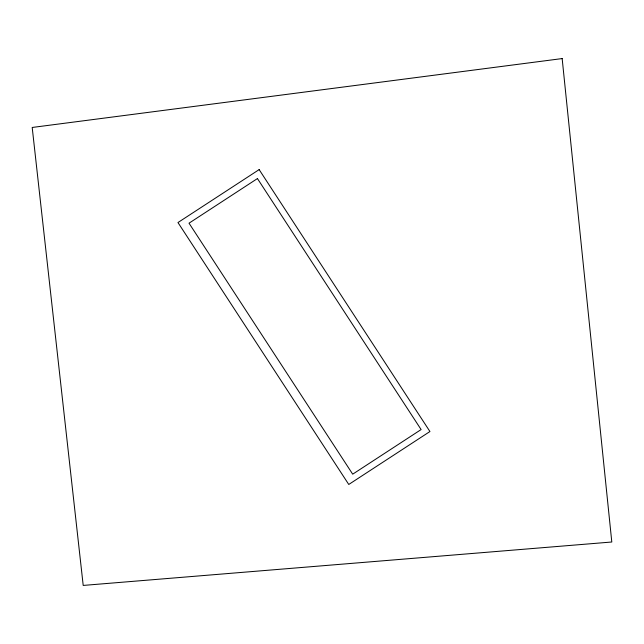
<?xml version="1.0" encoding="UTF-8"?>
<svg xmlns="http://www.w3.org/2000/svg" width="644" height="644" viewBox="0 0 644 644"><rect width="100%" height="100%" fill="white"/><g stroke="black" fill="none" stroke-linecap="round" stroke-linejoin="round"><path stroke-width="0.97" d="M259.146 169.605L177.969 222.542L348.766 484.465L429.942 431.528L259.146 169.605M257.439 178.565L189.022 223.186L352.703 474.177L421.112 429.564L257.439 178.565M562.164 58.572L32.2 127.464L83.205 585.428L611.8 542.006L562.164 58.572"/></g></svg>
